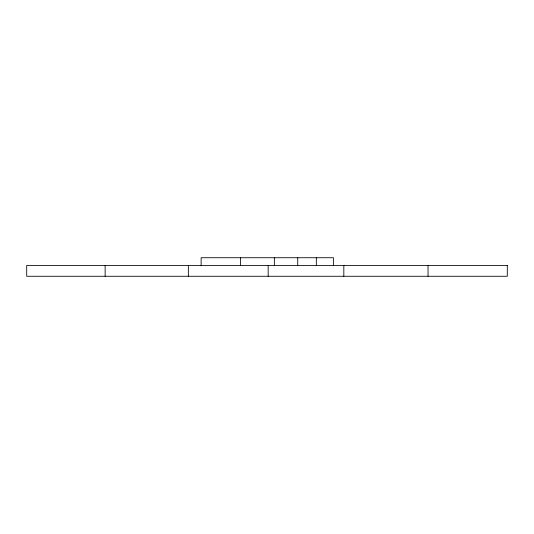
<?xml version="1.0" encoding="UTF-8"?>
<svg xmlns="http://www.w3.org/2000/svg" width="534" height="534" viewBox="0 0 534 534"><rect width="100%" height="100%" fill="white"/><g stroke="black" fill="none" stroke-linecap="round" stroke-linejoin="round"><path stroke-width="0.8" d="M428.041 265.471L428.041 276.272M343.829 265.471L343.829 276.272M333.39 265.792L333.39 257.728L201.131 257.728L201.131 265.792M316.335 257.728L316.335 265.792M297.732 257.728L297.732 265.792M274.356 257.728L274.356 265.792M268.175 265.471L268.175 276.272M240.594 257.728L240.594 265.792M188.355 265.471L188.355 276.272M105.138 265.471L105.138 276.272M507.3 265.471L26.7 265.471L26.7 276.272L507.3 276.272L507.3 265.471"/></g></svg>
